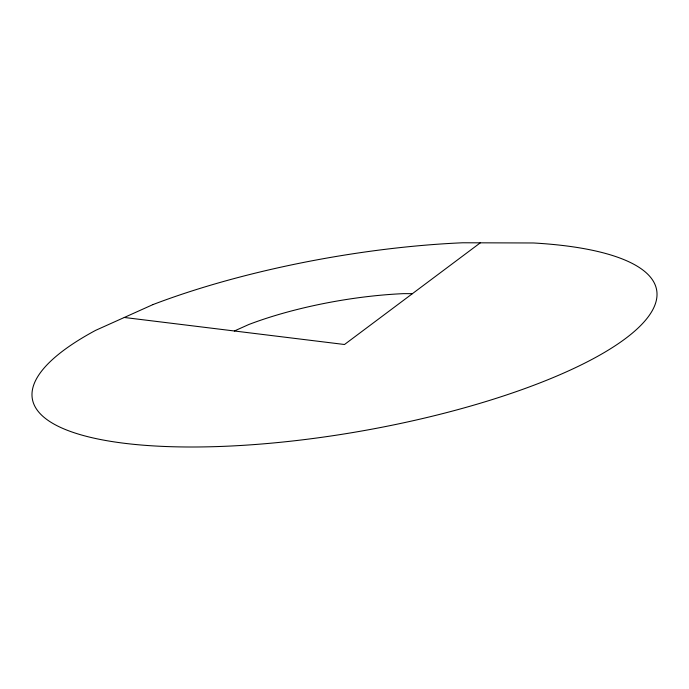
<?xml version="1.0" encoding="UTF-8"?>
<svg xmlns="http://www.w3.org/2000/svg" width="689" height="689" viewBox="0 0 689 689"><rect width="100%" height="100%" fill="white"/><g stroke="black" fill="none" stroke-linecap="round" stroke-linejoin="round"><path stroke-width="1.03" d="M480.319 242.829L344.5 344.5L124.278 317.474M234.389 330.987L248.738 324.536A158.427 44.087 -9.9 0 1 403.556 293.643L412.41 293.66M152.975 304.581L95.582 330.375A316.854 88.183 -9.9 0 0 155.533 446.024A316.854 88.183 -9.9 0 0 593.418 358.624A316.854 88.183 -9.9 0 0 533.467 242.976L462.603 242.778A316.854 88.183 -9.9 0 0 152.975 304.581"/></g></svg>
